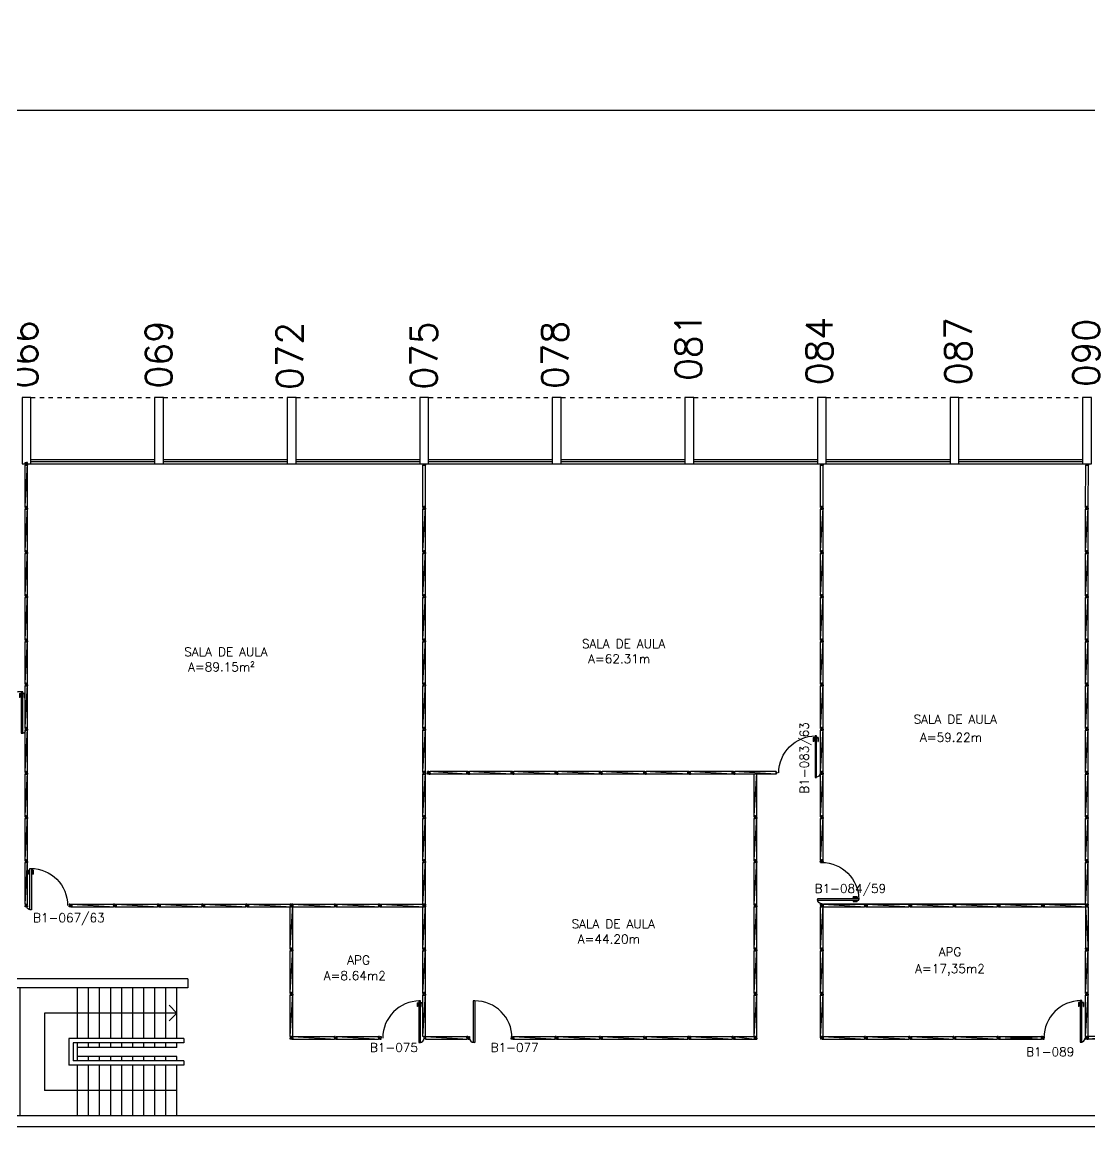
# Model space of a CAD drawing. Extents: x -31 to 207, y 425 to 518.
# Drawn here: x 48.19 to 72.35, y 493.32 to 518.33 of the extents above; entities that cross this region are included whole.
import ezdxf
from ezdxf.enums import TextEntityAlignment as Align

# ---------------------------------------------------------------- set-up
doc = ezdxf.new("R2010")
doc.units = 0
doc.header["$LTSCALE"] = 0.01
doc.header["$MEASUREMENT"] = 0
doc.header["$PDMODE"] = 34
doc.linetypes.add('HIDDEN2', pattern=[0.1875, 0.125, -0.0625])
doc.layers.get('0').update_dxf_attribs({"linetype": 'CONTINUOUS'})
doc.layers.get('DEFPOINTS').update_dxf_attribs({"linetype": 'CONTINUOUS'})
for name, color, linetype in [('1', 1, 'CONTINUOUS'), ('ALV', 2, 'CONTINUOUS'), ('AREA', 2, 'CONTINUOUS'), ('BANC', 2, 'CONTINUOUS'), ('DIV', 2, 'CONTINUOUS'), ('ESC', 1, 'CONTINUOUS'), ('ESQ', 1, 'CONTINUOUS'), ('ESTR', 3, 'CONTINUOUS'), ('NOPILAR1', 2, 'CONTINUOUS'), ('PROJ', 1, 'HIDDEN2'), ('TEXTO-ENDEREÇO', 2, 'CONTINUOUS'), ('TEXTOCENTROCUSTO', 2, 'CONTINUOUS')]:
    doc.layers.add(name, color=color, linetype=linetype)
doc.layers.add('3', color=1, linetype='CONTINUOUS', lineweight=25)
doc.styles.add('1', font='romans.shx')
doc.styles.add('NOPILAR', font='simplex.shx', dxfattribs={"height": 0.6})
doc.styles.add('UNB-100', font='simplex.shx', dxfattribs={"height": 0.2})
doc.styles.add('UNB-100-1', font='simplex.shx', dxfattribs={"height": 0.2})
doc.dimstyles.new('1-600', dxfattribs={"dimtxt": 1.1, "dimasz": 2.5, "dimexe": 2, "dimexo": 4, "dimgap": 0.2, "dimtad": 1, "dimdec": 0, "dimzin": 4, "dimdsep": 46, "dimlunit": 6, "dimtxsty": '1', "dimblk1": 'NONE', "dimblk2": 'NONE', "dimsah": 1, "dimcen": 0, "dimclrd": 2, "dimclre": 2, "dimclrt": 2, "dimadec": 0, "dimazin": 0, "dimtfac": 1, "dimtdec": 0, "dimtmove": 2, "dimatfit": 3, "dimldrblk": 'NONE', "dimfxl": 0, "dimtolj": 1, "dimtzin": 0, "dimarcsym": 0})

# ---------------------------------------------------------------- blocks, each defined once
blk = doc.blocks.new('PILAR-SLS')
blk.add_lwpolyline([(0, -1.5), (0.2, -1.5), (0.2, 0), (0, 0)], close=True)
blk = doc.blocks.new('*D58')
at = {"layer": 'DEFPOINTS', "color": 0}
for p in [(-17.813, 516.327), (-17.813, 509.828), (204.387, 509.828)]:
    blk.add_point(p, dxfattribs=at)
at = {"layer": 'TEXTOCENTROCUSTO', "color": 2, "lineweight": -2}
for p, q in [((-17.813, 513.828), (-17.813, 518.327)), ((204.387, 513.828), (204.387, 518.327)), ((204.387, 516.327), (-17.813, 516.327))]:
    blk.add_line(p, q, dxfattribs=at)
at = {"layer": 'TEXTOCENTROCUSTO', "color": 2, "insert": (93.287, 517.077), "char_height": 1.1, "attachment_point": 5, "rotation": 0, "style": '1'}
blk.add_mtext('\\A1;PRC', dxfattribs=at)
blk = doc.blocks.new('_NONE')
at = {"color": 0, "linetype": 'ByBlock'}
blk.add_circle((0, 0), 0.25, dxfattribs=at)
blk = doc.blocks.new('DIVMT-SLS')
for p, q in [((-0.03, 0.03), (-0.03, 0.006)), ((-0.008, 0.03), (-0.03, 0.03)), ((-0.0185, 0.006), (-0.03, 0.006)), ((-0.0185, -0.006), (-0.0185, 0.006)), ((-0.008, 0.03), (-0.008, 0.02)), ((-0.008, 0.02), (0.008, 0.02)), ((-0.0051, 0), (0.0051, 0)), ((0.0051, 0), (-0.0051, 0)), ((-0.0051, 0), (0.0051, 0)), ((0.97, -0.03), (0, 0.03)), ((0, -0.0051), (0, 0.0051)), ((0, 0.0051), (0, -0.0051)), ((0.008, 0.03), (0.008, 0.02)), ((0.008, 0.03), (0.03, 0.03)), ((0.0205, 0.006), (0.03, 0.006)), ((0.0205, -0.006), (0.0205, 0.006)), ((0.0205, 0.006), (0.0205, -0.006)), ((0.0205, 0.006), (0.03, 0.006)), ((0.97, 0.03), (0.03, 0.03)), ((0.03, 0.006), (0.03, 0.03)), ((0.03, -0.03), (0.03, 0.03)), ((0.03, -0.005), (0.03, 0.005)), ((0.97, 0.03), (0.97, 0.009)), ((0.97, 0.009), (0.97, 0.027)), ((0.9795, 0.006), (0.97, 0.006)), ((0.97, -0.005), (0.97, 0.005)), ((0.9795, 0.006), (0.9795, -0.006)), ((1.0051, 0), (0.9949, 0)), ((1, 0.0051), (1, -0.0051)), ((-0.0185, -0.006), (-0.03, -0.006)), ((-0.03, -0.03), (-0.03, -0.006)), ((-0.008, -0.03), (-0.03, -0.03)), ((-0.008, -0.03), (-0.008, -0.02)), ((-0.008, -0.02), (0.008, -0.02)), ((0.008, -0.03), (0.008, -0.02)), ((0.008, -0.03), (0.03, -0.03)), ((0.0205, -0.006), (0.03, -0.006)), ((0.0205, -0.006), (0.03, -0.006)), ((0.03, -0.006), (0.03, -0.03)), ((0.97, -0.03), (0.03, -0.03)), ((0.9795, -0.006), (0.97, -0.006)), ((0.97, -0.009), (0.97, -0.027))]:
    blk.add_line(p, q)
blk = doc.blocks.new('ESCBSL-SLS')
for p, q in [((0.005, 3.105), (4.007, 3.105)), ((0.005, 3.105), (0.005, 2.905)), ((4.007, 3.105), (4.007, 0.005)), ((0.005, 2.905), (4.007, 2.905)), ((0.254, 1.755), (0.254, 2.905)), ((0.504, 1.755), (0.504, 2.905)), ((0.754, 1.755), (0.754, 2.905)), ((1.004, 1.755), (1.004, 2.905)), ((1.254, 1.755), (1.254, 2.905)), ((1.504, 1.755), (1.504, 2.905)), ((1.754, 1.755), (1.754, 2.905)), ((2.004, 1.755), (2.004, 2.905)), ((2.254, 1.755), (2.254, 2.905)), ((2.504, 1.755), (2.504, 2.905)), ((3.807, 2.905), (3.807, 0.005)), ((3.927, 2.905), (3.927, 0.005)), ((0.102, 1.755), (2.702, 1.755)), ((0.102, 1.755), (0.102, 1.655)), ((2.702, 1.755), (2.702, 1.152)), ((0.102, 1.655), (2.602, 1.655)), ((0.254, 1.555), (0.254, 1.655)), ((0.254, 1.555), (0.747, 1.555)), ((0.504, 1.555), (0.504, 1.655)), ((0.747, 1.555), (1.533, 1.555)), ((0.754, 1.555), (0.754, 1.655)), ((1.004, 1.555), (1.004, 1.655)), ((1.254, 1.555), (1.254, 1.655)), ((1.468, 1.555), (1.745, 1.555)), ((1.504, 1.555), (1.504, 1.655)), ((1.745, 1.555), (2.504, 1.555)), ((1.754, 1.555), (1.754, 1.655)), ((2.004, 1.555), (2.004, 1.655)), ((2.254, 1.555), (2.254, 1.655)), ((2.504, 1.252), (2.504, 1.655)), ((2.602, 1.655), (2.602, 1.252)), ((0.102, 1.252), (2.602, 1.252)), ((0.102, 1.252), (0.102, 1.152)), ((0.254, 1.352), (2.504, 1.352)), ((0.254, 1.252), (0.254, 1.352)), ((0.504, 1.252), (0.504, 1.352)), ((0.754, 1.252), (0.754, 1.352)), ((1.004, 1.252), (1.004, 1.352)), ((1.254, 1.252), (1.254, 1.352)), ((1.504, 1.252), (1.504, 1.352)), ((1.754, 1.252), (1.754, 1.352)), ((2.004, 1.252), (2.004, 1.352)), ((2.254, 1.252), (2.254, 1.352)), ((0.102, 1.152), (2.702, 1.152)), ((0.254, 0.005), (0.254, 1.152)), ((0.504, 0.005), (0.504, 1.152)), ((0.754, 0.005), (0.754, 1.152)), ((1.004, 0.005), (1.004, 1.152)), ((1.254, 0.005), (1.254, 1.152)), ((1.504, 0.005), (1.504, 1.152)), ((1.754, 0.005), (1.754, 1.152)), ((2.004, 0.005), (2.004, 1.152)), ((2.254, 0.005), (2.254, 1.152)), ((2.504, 0.005), (2.504, 1.152))]:
    blk.add_line(p, q)
blk = doc.blocks.new('MTT-SLS')
for p, q in [((-0.008, 0.03), (-0.03, 0.03)), ((-0.03, 0.03), (-0.03, 0.006)), ((-0.0185, 0.006), (-0.03, 0.006)), ((-0.0185, -0.006), (-0.0185, 0.006)), ((-0.008, 0.03), (-0.008, 0.02)), ((-0.008, 0.02), (0.008, 0.02)), ((-0.0051, 0), (0.0051, 0)), ((0, -0.0051), (0, 0.0051)), ((0.008, 0.03), (0.03, 0.03)), ((0.008, 0.03), (0.008, 0.02)), ((0.0205, -0.006), (0.0205, 0.006)), ((0.0205, 0.006), (0.03, 0.006)), ((0.03, 0.006), (0.03, 0.03)), ((-0.03, -0.03), (-0.03, -0.006)), ((-0.0185, -0.006), (-0.03, -0.006)), ((-0.008, -0.03), (-0.03, -0.03)), ((-0.008, -0.02), (0.008, -0.02)), ((-0.008, -0.03), (-0.008, -0.02)), ((0.008, -0.03), (0.008, -0.02)), ((0.008, -0.03), (0.03, -0.03)), ((0.0205, -0.006), (0.03, -0.006)), ((0.03, -0.006), (0.03, -0.03))]:
    blk.add_line(p, q)
blk = doc.blocks.new('DIVINI-SLS')
for p, q in [((-0.005, 0), (0.005, 0)), ((0.008, 0.02), (0, 0.02)), ((0, 0.001), (0, 0.02)), ((0, -0.005), (0, 0.005)), ((0, -0.02), (0, 0.001)), ((0.008, 0.03), (0.03, 0.03)), ((0.008, 0.03), (0.008, 0.02)), ((0.02, 0.006), (0.03, 0.006)), ((0.02, 0.006), (0.02, -0.006)), ((0.02, -0.004), (0.02, 0.004)), ((0.023, 0.006), (0.027, 0.006)), ((0.97, 0.03), (0.03, 0.03)), ((0.03, -0.03), (0.03, 0.03)), ((0.03, 0.009), (0.03, 0.027)), ((0.03, -0.005), (0.03, 0.005)), ((0.97, 0.03), (0.97, 0.009)), ((0.97, -0.03), (0.97, 0.03)), ((0.97, 0.009), (0.97, 0.027)), ((0.98, 0.006), (0.97, 0.006)), ((0.97, -0.005), (0.97, 0.005)), ((0.98, 0.006), (0.98, -0.006)), ((0.99, 0), (1.008, 0)), ((0.999, 0.006), (0.999, -0.006)), ((0, -0.02), (0.008, -0.02)), ((0.008, -0.03), (0.008, -0.02)), ((0.008, -0.03), (0.03, -0.03)), ((0.02, -0.006), (0.03, -0.006)), ((0.023, -0.006), (0.027, -0.006)), ((0.03, -0.009), (0.03, -0.027)), ((0.97, -0.03), (0.03, -0.03)), ((0.98, -0.006), (0.97, -0.006)), ((0.97, -0.009), (0.97, -0.027))]:
    blk.add_line(p, q)
blk = doc.blocks.new('PDVD-SLS')
at = {"layer": 'DIV'}
for p, q in [((-0.192, 0.8), (-0.152, 0.8)), ((-0.192, 0.8), (-0.192, 0.71)), ((-0.182, 0.79), (-0.152, 0.79)), ((-0.182, 0.79), (-0.182, 0.71)), ((-0.153, 0.84), (-0.153, -0.1)), ((-0.118, 0.84), (-0.153, 0.84)), ((-0.118, -0.1), (-0.118, 0.84)), ((-0.078, 0.8), (-0.118, 0.8)), ((-0.088, 0.79), (-0.118, 0.79)), ((-0.088, 0.79), (-0.088, 0.71)), ((-0.078, 0.8), (-0.078, 0.71)), ((-0.182, 0.71), (-0.192, 0.71)), ((-0.088, 0.71), (-0.078, 0.71)), ((-0.118, -0.1), (-0.118, 0.043)), ((-0.118, -0.1), (-0.118, 0.029)), ((-0.153, -0.1), (-0.118, -0.1))]:
    blk.add_line(p, q, dxfattribs=at)
for centre, radius, start, end in [((-0.133, 0), 0.839, 90.1717, 180), ((-0.138, 0), 0.1, 271.4326, 0)]:
    blk.add_arc(centre, radius, start, end, dxfattribs=at)
blk = doc.blocks.new('PDVE-SLS')
at = {"layer": 'DIV'}
for p, q in [((-0.1, -0.152), (-0.1, -0.118)), ((-0.1, -0.118), (0.029, -0.118)), ((-0.1, -0.118), (0.043, -0.118)), ((-0.1, -0.118), (0.84, -0.118)), ((0.84, -0.152), (-0.1, -0.152)), ((0.8, -0.078), (0.71, -0.078)), ((0.71, -0.088), (0.71, -0.078)), ((0.79, -0.088), (0.71, -0.088)), ((0.79, -0.182), (0.71, -0.182)), ((0.71, -0.182), (0.71, -0.192)), ((0.8, -0.192), (0.71, -0.192)), ((0.79, -0.088), (0.79, -0.118)), ((0.79, -0.182), (0.79, -0.152)), ((0.8, -0.078), (0.8, -0.118)), ((0.8, -0.192), (0.8, -0.152)), ((0.84, -0.118), (0.84, -0.152))]:
    blk.add_line(p, q, dxfattribs=at)
for centre, radius, start, end in [((0, -0.138), 0.1, 90, 178.5674), ((0, -0.133), 0.839, 270, 359.8283)]:
    blk.add_arc(centre, radius, start, end, dxfattribs=at)

msp = doc.modelspace()

# ---------------------------------------------------------------- linework, layer by layer
for p, q in [((66.254, 499.3), (66.275, 499.3)), ((66.275, 499.3), (66.257, 499.3)), ((66.278, 499.309), (66.29, 499.309)), ((66.278, 499.309), (66.278, 499.3)), ((66.279, 499.33), (66.289, 499.33)), ((66.289, 499.3), (66.279, 499.3)), ((66.284, 499.335), (66.284, 499.325)), ((66.29, 499.309), (66.29, 499.3)), ((66.293, 499.3), (66.311, 499.3)), ((58.294, 495.331), (58.276, 495.331)), ((58.285, 495.318), (58.285, 495.341)), ((63.275, 495.36), (63.257, 495.36)), ((63.278, 495.35), (63.278, 495.36)), ((63.29, 495.35), (63.278, 495.35)), ((63.279, 495.36), (63.289, 495.36)), ((63.289, 495.33), (63.279, 495.33)), ((63.284, 495.325), (63.284, 495.335)), ((63.29, 495.35), (63.29, 495.36)), ((63.293, 495.36), (63.311, 495.36)), ((63.314, 495.36), (63.293, 495.36))]:
    msp.add_line(p, q)
at = {"layer": '1', "color": 1}
msp.add_line((72.254, 498.36), (66.333, 498.36), dxfattribs=at)
at = {"layer": 'ALV'}
for p, q in [((58.398, 496.171), (58.398, 495.231)), ((58.433, 496.171), (58.398, 496.171)), ((58.433, 496.171), (58.433, 495.231)), ((58.433, 495.231), (58.398, 495.231))]:
    msp.add_line(p, q, dxfattribs=at)
for centre, radius, start, end in [((58.433, 495.328), 0.843, 0, 90), ((58.416, 495.331), 0.101, 180, 270)]:
    msp.add_arc(centre, radius, start, end, dxfattribs=at)
at = {"layer": 'BANC'}
for p, q in [((204.284, 493.567), (-17.613, 493.567)), ((204.284, 493.317), (-17.613, 493.317))]:
    msp.add_line(p, q, dxfattribs=at)
at = {"layer": 'DIV'}
for p, q in [((66.257, 508.32), (66.257, 508.328)), ((72.257, 508.32), (72.257, 508.328)), ((57.362, 501.36), (57.362, 501.339)), ((57.362, 501.3), (57.362, 501.36)), ((57.362, 501.36), (57.362, 501.336)), ((57.384, 501.36), (57.362, 501.36)), ((57.362, 501.339), (57.362, 501.357)), ((57.371, 501.336), (57.362, 501.336)), ((57.373, 501.336), (57.362, 501.336)), ((57.362, 501.325), (57.362, 501.335)), ((57.371, 501.324), (57.362, 501.324)), ((57.373, 501.324), (57.362, 501.324)), ((57.362, 501.3), (57.362, 501.324)), ((57.362, 501.321), (57.362, 501.303)), ((57.384, 501.3), (57.362, 501.3)), ((57.371, 501.336), (57.371, 501.324)), ((57.373, 501.324), (57.373, 501.336)), ((57.384, 501.36), (57.384, 501.35)), ((57.384, 501.35), (57.4, 501.35)), ((57.384, 501.3), (57.384, 501.31)), ((57.384, 501.31), (57.4, 501.31)), ((57.397, 501.33), (57.387, 501.33)), ((57.387, 501.33), (57.397, 501.33)), ((57.397, 501.33), (57.387, 501.33)), ((57.387, 501.33), (57.397, 501.33)), ((58.254, 501.3), (57.392, 501.36)), ((57.392, 501.335), (57.392, 501.325)), ((57.392, 501.325), (57.392, 501.335)), ((57.392, 501.335), (57.392, 501.325)), ((57.4, 501.36), (57.4, 501.35)), ((57.4, 501.36), (57.422, 501.36)), ((57.4, 501.3), (57.4, 501.31)), ((57.4, 501.3), (57.422, 501.3)), ((57.412, 501.336), (57.422, 501.336)), ((57.412, 501.324), (57.412, 501.336)), ((57.412, 501.336), (57.412, 501.324)), ((57.412, 501.336), (57.422, 501.336)), ((57.412, 501.324), (57.422, 501.324)), ((57.412, 501.324), (57.422, 501.324)), ((58.254, 501.36), (57.422, 501.36)), ((57.422, 501.336), (57.422, 501.36)), ((57.422, 501.3), (57.422, 501.36)), ((57.422, 501.325), (57.422, 501.335)), ((57.422, 501.324), (57.422, 501.3)), ((58.254, 501.3), (57.422, 501.3)), ((58.254, 501.36), (58.254, 501.339)), ((58.254, 501.3), (58.254, 501.36)), ((58.254, 501.36), (58.254, 501.339)), ((58.254, 501.339), (58.254, 501.357)), ((58.254, 501.339), (58.254, 501.357)), ((58.263, 501.336), (58.254, 501.336)), ((58.263, 501.336), (58.254, 501.336)), ((58.254, 501.325), (58.254, 501.335)), ((58.254, 501.325), (58.254, 501.335)), ((58.263, 501.324), (58.254, 501.324)), ((58.263, 501.324), (58.254, 501.324)), ((58.254, 501.321), (58.254, 501.303)), ((58.254, 501.321), (58.254, 501.303)), ((58.263, 501.336), (58.263, 501.324)), ((58.263, 501.336), (58.263, 501.324)), ((58.289, 501.33), (58.279, 501.33)), ((58.289, 501.33), (58.279, 501.33)), ((58.284, 501.335), (58.284, 501.325)), ((58.284, 501.335), (58.284, 501.325)), ((59.254, 501.36), (59.254, 501.339)), ((59.254, 501.3), (59.254, 501.36)), ((59.254, 501.339), (59.254, 501.357)), ((59.263, 501.336), (59.254, 501.336)), ((59.254, 501.325), (59.254, 501.335)), ((59.263, 501.324), (59.254, 501.324)), ((59.254, 501.321), (59.254, 501.303)), ((59.263, 501.336), (59.263, 501.324)), ((59.289, 501.33), (59.279, 501.33)), ((59.284, 501.335), (59.284, 501.325)), ((64.754, 500.36), (64.814, 501.33)), ((64.754, 500.36), (64.754, 501.3)), ((64.814, 500.36), (64.814, 501.3)), ((64.754, 500.338), (64.754, 500.36)), ((64.754, 500.36), (64.778, 500.36)), ((64.754, 500.338), (64.764, 500.338)), ((64.754, 499.36), (64.814, 500.33)), ((64.754, 500.322), (64.764, 500.322)), ((64.754, 500.322), (64.754, 500.3)), ((64.754, 499.36), (64.754, 500.3)), ((64.778, 500.3), (64.754, 500.3)), ((64.754, 500.3), (64.814, 500.3)), ((64.775, 500.36), (64.757, 500.36)), ((64.764, 500.338), (64.764, 500.322)), ((64.778, 500.348), (64.778, 500.36)), ((64.778, 500.35), (64.778, 500.36)), ((64.79, 500.35), (64.778, 500.35)), ((64.778, 500.348), (64.79, 500.348)), ((64.778, 500.309), (64.79, 500.309)), ((64.778, 500.309), (64.778, 500.3)), ((64.79, 500.309), (64.778, 500.309)), ((64.778, 500.309), (64.778, 500.3)), ((64.779, 500.36), (64.789, 500.36)), ((64.779, 500.33), (64.789, 500.33)), ((64.789, 500.33), (64.779, 500.33)), ((64.789, 500.33), (64.779, 500.33)), ((64.779, 500.3), (64.789, 500.3)), ((64.784, 500.335), (64.784, 500.325)), ((64.784, 500.325), (64.784, 500.335)), ((64.784, 500.335), (64.784, 500.325)), ((64.784, 500.325), (64.784, 500.335)), ((64.79, 500.348), (64.79, 500.36)), ((64.814, 500.36), (64.79, 500.36)), ((64.79, 500.35), (64.79, 500.36)), ((64.79, 500.309), (64.79, 500.3)), ((64.79, 500.309), (64.79, 500.3)), ((64.79, 500.3), (64.814, 500.3)), ((64.793, 500.36), (64.811, 500.36)), ((64.814, 500.36), (64.793, 500.36)), ((64.814, 500.338), (64.804, 500.338)), ((64.804, 500.338), (64.804, 500.322)), ((64.814, 500.322), (64.804, 500.322)), ((64.814, 500.338), (64.814, 500.36)), ((64.814, 500.322), (64.814, 500.3)), ((64.814, 499.36), (64.814, 500.3)), ((48.254, 499.338), (48.254, 499.36)), ((48.254, 499.36), (48.278, 499.36)), ((48.254, 499.338), (48.264, 499.338)), ((48.254, 499.322), (48.264, 499.322)), ((48.254, 499.322), (48.254, 499.3)), ((48.278, 499.3), (48.254, 499.3)), ((48.254, 499.3), (48.314, 499.3)), ((48.264, 499.338), (48.264, 499.322)), ((48.278, 499.348), (48.278, 499.36)), ((48.278, 499.348), (48.29, 499.348)), ((48.278, 499.309), (48.29, 499.309)), ((48.278, 499.309), (48.278, 499.3)), ((48.29, 499.309), (48.278, 499.309)), ((48.278, 499.309), (48.278, 499.3)), ((48.279, 499.33), (48.289, 499.33)), ((48.289, 499.33), (48.279, 499.33)), ((48.279, 499.3), (48.289, 499.3)), ((48.284, 499.335), (48.284, 499.325)), ((48.284, 499.325), (48.284, 499.335)), ((48.284, 499.335), (48.284, 499.325)), ((48.29, 499.348), (48.29, 499.36)), ((48.314, 499.36), (48.29, 499.36)), ((48.29, 499.309), (48.29, 499.3)), ((48.29, 499.309), (48.29, 499.3)), ((48.29, 499.3), (48.314, 499.3)), ((48.314, 499.338), (48.304, 499.338)), ((48.304, 499.338), (48.304, 499.322)), ((48.314, 499.322), (48.304, 499.322)), ((48.314, 499.338), (48.314, 499.36)), ((48.314, 499.322), (48.314, 499.3)), ((64.754, 499.338), (64.754, 499.36)), ((64.754, 499.36), (64.778, 499.36)), ((64.754, 499.338), (64.764, 499.338)), ((64.754, 498.36), (64.814, 499.33)), ((64.754, 499.322), (64.764, 499.322)), ((64.754, 499.322), (64.754, 499.3)), ((64.754, 498.36), (64.754, 499.3)), ((64.778, 499.3), (64.754, 499.3)), ((64.754, 499.3), (64.814, 499.3)), ((64.775, 499.36), (64.757, 499.36)), ((64.764, 499.338), (64.764, 499.322)), ((64.778, 499.348), (64.778, 499.36)), ((64.778, 499.35), (64.778, 499.36)), ((64.79, 499.35), (64.778, 499.35)), ((64.778, 499.348), (64.79, 499.348)), ((64.778, 499.309), (64.79, 499.309)), ((64.778, 499.309), (64.778, 499.3)), ((64.79, 499.309), (64.778, 499.309)), ((64.778, 499.309), (64.778, 499.3)), ((64.779, 499.36), (64.789, 499.36)), ((64.779, 499.33), (64.789, 499.33)), ((64.789, 499.33), (64.779, 499.33)), ((64.789, 499.33), (64.779, 499.33)), ((64.779, 499.3), (64.789, 499.3)), ((64.784, 499.335), (64.784, 499.325)), ((64.784, 499.325), (64.784, 499.335)), ((64.784, 499.335), (64.784, 499.325)), ((64.784, 499.325), (64.784, 499.335)), ((64.79, 499.348), (64.79, 499.36)), ((64.814, 499.36), (64.79, 499.36)), ((64.79, 499.35), (64.79, 499.36)), ((64.79, 499.309), (64.79, 499.3)), ((64.79, 499.309), (64.79, 499.3)), ((64.79, 499.3), (64.814, 499.3)), ((64.793, 499.36), (64.811, 499.36)), ((64.814, 499.36), (64.793, 499.36)), ((64.814, 499.338), (64.804, 499.338)), ((64.804, 499.338), (64.804, 499.322)), ((64.814, 499.322), (64.804, 499.322)), ((64.814, 499.338), (64.814, 499.36)), ((64.814, 499.322), (64.814, 499.3)), ((64.814, 498.36), (64.814, 499.3)), ((66.246, 499.325), (66.246, 499.337)), ((66.246, 499.337), (66.255, 499.337)), ((66.246, 499.325), (66.255, 499.325)), ((66.279, 499.331), (66.289, 499.331)), ((66.284, 499.326), (66.284, 499.336)), ((64.754, 498.338), (64.754, 498.36)), ((64.754, 498.36), (64.778, 498.36)), ((64.754, 498.338), (64.764, 498.338)), ((64.754, 497.36), (64.814, 498.33)), ((64.754, 498.322), (64.764, 498.322)), ((64.754, 498.322), (64.754, 498.3)), ((64.754, 497.36), (64.754, 498.3)), ((64.778, 498.3), (64.754, 498.3)), ((64.754, 498.3), (64.814, 498.3)), ((64.775, 498.36), (64.757, 498.36)), ((64.764, 498.338), (64.764, 498.322)), ((64.778, 498.348), (64.778, 498.36)), ((64.778, 498.35), (64.778, 498.36)), ((64.79, 498.35), (64.778, 498.35)), ((64.778, 498.348), (64.79, 498.348)), ((64.778, 498.309), (64.79, 498.309)), ((64.778, 498.309), (64.778, 498.3)), ((64.79, 498.309), (64.778, 498.309)), ((64.778, 498.309), (64.778, 498.3)), ((64.779, 498.36), (64.789, 498.36)), ((64.779, 498.33), (64.789, 498.33)), ((64.789, 498.33), (64.779, 498.33)), ((64.789, 498.33), (64.779, 498.33)), ((64.779, 498.3), (64.789, 498.3)), ((64.784, 498.335), (64.784, 498.325)), ((64.784, 498.325), (64.784, 498.335)), ((64.784, 498.335), (64.784, 498.325)), ((64.784, 498.325), (64.784, 498.335)), ((64.79, 498.348), (64.79, 498.36)), ((64.814, 498.36), (64.79, 498.36)), ((64.79, 498.35), (64.79, 498.36)), ((64.79, 498.309), (64.79, 498.3)), ((64.79, 498.309), (64.79, 498.3)), ((64.79, 498.3), (64.814, 498.3)), ((64.793, 498.36), (64.811, 498.36)), ((64.814, 498.36), (64.793, 498.36)), ((64.814, 498.338), (64.804, 498.338)), ((64.804, 498.338), (64.804, 498.322)), ((64.814, 498.322), (64.804, 498.322)), ((64.814, 498.338), (64.814, 498.36)), ((64.814, 498.322), (64.814, 498.3)), ((64.814, 497.36), (64.814, 498.3)), ((66.278, 498.36), (66.254, 498.36)), ((66.254, 498.338), (66.254, 498.36)), ((66.314, 498.36), (66.254, 498.36)), ((66.254, 498.338), (66.264, 498.338)), ((66.254, 498.322), (66.264, 498.322)), ((66.254, 498.322), (66.254, 498.3)), ((66.254, 498.3), (66.278, 498.3)), ((66.264, 498.322), (66.264, 498.338)), ((66.278, 498.35), (66.278, 498.36)), ((66.278, 498.35), (66.278, 498.36)), ((66.29, 498.35), (66.278, 498.35)), ((66.278, 498.35), (66.29, 498.35)), ((66.278, 498.311), (66.278, 498.3)), ((66.29, 498.311), (66.278, 498.311)), ((66.289, 498.36), (66.279, 498.36)), ((66.289, 498.33), (66.279, 498.33)), ((66.279, 498.33), (66.289, 498.33)), ((66.284, 498.325), (66.284, 498.335)), ((66.284, 498.335), (66.284, 498.325)), ((66.284, 498.325), (66.284, 498.335)), ((66.29, 498.36), (66.314, 498.36)), ((66.29, 498.35), (66.29, 498.36)), ((66.29, 498.35), (66.29, 498.36)), ((66.29, 498.311), (66.29, 498.3)), ((66.314, 498.3), (66.29, 498.3)), ((66.314, 498.338), (66.304, 498.338)), ((66.304, 498.322), (66.304, 498.338)), ((66.314, 498.322), (66.304, 498.322)), ((66.314, 498.338), (66.314, 498.36)), ((66.314, 498.322), (66.314, 498.3)), ((64.754, 497.338), (64.754, 497.36)), ((64.754, 497.36), (64.778, 497.36)), ((64.754, 497.338), (64.764, 497.338)), ((64.754, 496.36), (64.814, 497.33)), ((64.754, 497.322), (64.764, 497.322)), ((64.754, 497.322), (64.754, 497.3)), ((64.754, 496.36), (64.754, 497.3)), ((64.778, 497.3), (64.754, 497.3)), ((64.754, 497.3), (64.814, 497.3)), ((64.775, 497.36), (64.757, 497.36)), ((64.764, 497.338), (64.764, 497.322)), ((64.778, 497.348), (64.778, 497.36)), ((64.778, 497.35), (64.778, 497.36)), ((64.79, 497.35), (64.778, 497.35)), ((64.778, 497.348), (64.79, 497.348)), ((64.778, 497.309), (64.79, 497.309)), ((64.778, 497.309), (64.778, 497.3)), ((64.79, 497.309), (64.778, 497.309)), ((64.778, 497.309), (64.778, 497.3)), ((64.779, 497.36), (64.789, 497.36)), ((64.779, 497.33), (64.789, 497.33)), ((64.789, 497.33), (64.779, 497.33)), ((64.789, 497.33), (64.779, 497.33)), ((64.779, 497.3), (64.789, 497.3)), ((64.784, 497.335), (64.784, 497.325)), ((64.784, 497.325), (64.784, 497.335)), ((64.784, 497.335), (64.784, 497.325)), ((64.784, 497.325), (64.784, 497.335)), ((64.79, 497.348), (64.79, 497.36)), ((64.814, 497.36), (64.79, 497.36)), ((64.79, 497.35), (64.79, 497.36)), ((64.79, 497.309), (64.79, 497.3)), ((64.79, 497.309), (64.79, 497.3)), ((64.79, 497.3), (64.814, 497.3)), ((64.793, 497.36), (64.811, 497.36)), ((64.814, 497.36), (64.793, 497.36)), ((64.814, 497.338), (64.804, 497.338)), ((64.804, 497.338), (64.804, 497.322)), ((64.814, 497.322), (64.804, 497.322)), ((64.814, 497.338), (64.814, 497.36)), ((64.814, 497.322), (64.814, 497.3)), ((64.814, 496.36), (64.814, 497.3)), ((64.754, 496.338), (64.754, 496.36)), ((64.754, 496.36), (64.778, 496.36)), ((64.754, 496.338), (64.764, 496.338)), ((64.754, 495.36), (64.814, 496.33)), ((64.754, 496.322), (64.764, 496.322)), ((64.754, 496.322), (64.754, 496.3)), ((64.754, 495.36), (64.754, 496.3)), ((64.778, 496.3), (64.754, 496.3)), ((64.754, 496.3), (64.814, 496.3)), ((64.775, 496.36), (64.757, 496.36)), ((64.764, 496.338), (64.764, 496.322)), ((64.778, 496.348), (64.778, 496.36)), ((64.778, 496.35), (64.778, 496.36)), ((64.79, 496.35), (64.778, 496.35)), ((64.778, 496.348), (64.79, 496.348)), ((64.778, 496.309), (64.79, 496.309)), ((64.778, 496.309), (64.778, 496.3)), ((64.79, 496.309), (64.778, 496.309)), ((64.778, 496.309), (64.778, 496.3)), ((64.779, 496.36), (64.789, 496.36)), ((64.779, 496.33), (64.789, 496.33)), ((64.789, 496.33), (64.779, 496.33)), ((64.789, 496.33), (64.779, 496.33)), ((64.779, 496.3), (64.789, 496.3)), ((64.784, 496.335), (64.784, 496.325)), ((64.784, 496.325), (64.784, 496.335)), ((64.784, 496.335), (64.784, 496.325)), ((64.784, 496.325), (64.784, 496.335)), ((64.79, 496.348), (64.79, 496.36)), ((64.814, 496.36), (64.79, 496.36)), ((64.79, 496.35), (64.79, 496.36)), ((64.79, 496.309), (64.79, 496.3)), ((64.79, 496.309), (64.79, 496.3)), ((64.79, 496.3), (64.814, 496.3)), ((64.793, 496.36), (64.811, 496.36)), ((64.814, 496.36), (64.793, 496.36)), ((64.814, 496.338), (64.804, 496.338)), ((64.804, 496.338), (64.804, 496.322)), ((64.814, 496.322), (64.804, 496.322)), ((64.814, 496.338), (64.814, 496.36)), ((64.814, 496.322), (64.814, 496.3)), ((64.814, 495.36), (64.814, 496.3)), ((59.289, 495.33), (59.279, 495.33)), ((59.284, 495.325), (59.284, 495.335)), ((60.289, 495.33), (60.279, 495.33)), ((60.284, 495.325), (60.284, 495.335)), ((64.277, 495.33), (64.287, 495.33)), ((64.279, 495.33), (64.289, 495.33)), ((64.282, 495.325), (64.282, 495.335)), ((64.284, 495.325), (64.284, 495.335)), ((64.303, 495.324), (64.303, 495.336)), ((64.303, 495.336), (64.312, 495.336)), ((64.303, 495.324), (64.312, 495.324)), ((64.304, 495.324), (64.304, 495.336)), ((64.304, 495.336), (64.314, 495.336)), ((64.304, 495.324), (64.314, 495.324)), ((64.312, 495.36), (64.79, 495.36)), ((64.312, 495.36), (64.754, 495.3)), ((64.312, 495.339), (64.312, 495.357)), ((64.312, 495.335), (64.312, 495.325)), ((64.312, 495.321), (64.312, 495.303)), ((64.312, 495.3), (64.312, 495.321)), ((64.312, 495.3), (64.79, 495.3)), ((64.314, 495.36), (64.79, 495.36)), ((64.314, 495.339), (64.314, 495.357)), ((64.314, 495.335), (64.314, 495.325)), ((64.314, 495.321), (64.314, 495.303)), ((64.314, 495.3), (64.314, 495.321)), ((64.314, 495.3), (64.79, 495.3)), ((64.754, 495.338), (64.754, 495.36)), ((64.754, 495.36), (64.778, 495.36)), ((64.754, 495.338), (64.764, 495.338)), ((64.754, 495.322), (64.764, 495.322)), ((64.754, 495.322), (64.754, 495.3)), ((64.778, 495.3), (64.754, 495.3)), ((64.754, 495.3), (64.814, 495.3)), ((64.773, 495.301), (64.755, 495.301)), ((64.775, 495.36), (64.757, 495.36)), ((64.764, 495.338), (64.764, 495.322)), ((64.777, 495.301), (64.787, 495.301)), ((64.778, 495.348), (64.778, 495.36)), ((64.778, 495.35), (64.778, 495.36)), ((64.79, 495.35), (64.778, 495.35)), ((64.778, 495.348), (64.79, 495.348)), ((64.778, 495.309), (64.79, 495.309)), ((64.778, 495.309), (64.778, 495.3)), ((64.79, 495.309), (64.778, 495.309)), ((64.778, 495.309), (64.778, 495.3)), ((64.779, 495.36), (64.789, 495.36)), ((64.779, 495.33), (64.789, 495.33)), ((64.789, 495.33), (64.779, 495.33)), ((64.789, 495.33), (64.779, 495.33)), ((64.779, 495.3), (64.789, 495.3)), ((64.784, 495.335), (64.784, 495.325)), ((64.784, 495.325), (64.784, 495.335)), ((64.784, 495.335), (64.784, 495.325)), ((64.784, 495.325), (64.784, 495.335)), ((64.79, 495.348), (64.79, 495.36)), ((64.814, 495.36), (64.79, 495.36)), ((64.79, 495.35), (64.79, 495.36)), ((64.79, 495.309), (64.79, 495.3)), ((64.79, 495.309), (64.79, 495.3)), ((64.79, 495.3), (64.814, 495.3)), ((64.791, 495.301), (64.809, 495.301)), ((64.812, 495.301), (64.791, 495.301)), ((64.793, 495.36), (64.811, 495.36)), ((64.814, 495.36), (64.793, 495.36)), ((64.814, 495.338), (64.804, 495.338)), ((64.804, 495.338), (64.804, 495.322)), ((64.814, 495.322), (64.804, 495.322)), ((64.814, 495.338), (64.814, 495.36)), ((64.814, 495.322), (64.814, 495.3)), ((66.254, 495.336), (66.254, 495.36)), ((66.276, 495.36), (66.254, 495.36)), ((66.254, 495.36), (66.254, 495.3)), ((66.263, 495.336), (66.254, 495.336)), ((66.263, 495.336), (66.254, 495.336)), ((66.254, 495.335), (66.254, 495.325)), ((66.254, 495.324), (66.254, 495.3)), ((66.263, 495.324), (66.254, 495.324)), ((66.263, 495.324), (66.254, 495.324)), ((66.276, 495.3), (66.254, 495.3)), ((66.263, 495.336), (66.263, 495.324)), ((66.263, 495.324), (66.263, 495.336)), ((66.276, 495.36), (66.276, 495.35)), ((66.292, 495.35), (66.276, 495.35)), ((66.276, 495.3), (66.276, 495.31)), ((66.292, 495.31), (66.276, 495.31)), ((66.289, 495.33), (66.279, 495.33)), ((66.279, 495.33), (66.289, 495.33)), ((66.289, 495.33), (66.279, 495.33)), ((66.284, 495.335), (66.284, 495.325)), ((66.284, 495.325), (66.284, 495.335)), ((66.292, 495.36), (66.292, 495.35)), ((66.292, 495.36), (66.314, 495.36)), ((66.292, 495.3), (66.292, 495.31)), ((66.292, 495.3), (66.314, 495.3)), ((66.302, 495.336), (66.314, 495.336)), ((66.302, 495.336), (66.302, 495.324)), ((66.302, 495.324), (66.314, 495.324)), ((66.314, 495.36), (66.314, 495.336)), ((66.314, 495.3), (66.314, 495.324))]:
    msp.add_line(p, q, dxfattribs=at)
at = {"layer": 'ESC'}
for p, q in [((51.692, 495.892), (51.515, 496.069)), ((48.692, 495.892), (48.692, 494.141)), ((51.692, 495.892), (48.692, 495.892)), ((51.692, 495.892), (51.515, 495.716)), ((51.692, 494.141), (48.692, 494.141))]:
    msp.add_line(p, q, dxfattribs=at)
at = {"layer": 'ESQ'}
for p, q in [((48.387, 508.428), (51.187, 508.428)), ((48.387, 508.378), (51.187, 508.378)), ((48.387, 508.328), (51.187, 508.328)), ((51.387, 508.428), (54.187, 508.428)), ((51.387, 508.378), (54.187, 508.378)), ((51.387, 508.328), (54.187, 508.328)), ((54.387, 508.428), (57.187, 508.428)), ((54.387, 508.378), (57.187, 508.378)), ((54.387, 508.328), (57.187, 508.328)), ((57.387, 508.428), (60.187, 508.428)), ((57.387, 508.378), (60.187, 508.378)), ((57.387, 508.328), (60.187, 508.328)), ((60.387, 508.428), (63.187, 508.428)), ((60.387, 508.378), (63.187, 508.378)), ((60.387, 508.328), (63.187, 508.328)), ((63.387, 508.428), (66.187, 508.428)), ((63.387, 508.378), (66.187, 508.378)), ((63.387, 508.328), (66.187, 508.328)), ((66.387, 508.428), (69.187, 508.428)), ((66.387, 508.378), (69.187, 508.378)), ((66.387, 508.328), (69.187, 508.328)), ((69.387, 508.428), (72.187, 508.428)), ((69.387, 508.378), (72.187, 508.378)), ((69.387, 508.328), (72.187, 508.328))]:
    msp.add_line(p, q, dxfattribs=at)
at = {"layer": 'PROJ'}
for p, q in [((48.387, 509.828), (51.187, 509.828)), ((51.387, 509.828), (54.187, 509.828)), ((54.387, 509.828), (57.187, 509.828)), ((57.387, 509.828), (60.187, 509.828)), ((60.387, 509.828), (63.187, 509.828)), ((63.387, 509.828), (66.187, 509.828)), ((66.387, 509.828), (69.187, 509.828)), ((69.387, 509.828), (72.187, 509.828))]:
    msp.add_line(p, q, dxfattribs=at)

# ---------------------------------------------------------------- block references
at = {"layer": '3', "color": 3}
for p in [(48.321, 502.329), (57.321, 495.329)]:
    msp.add_blockref('PDVD-SLS', p, dxfattribs=at)
at = {"layer": '3', "color": 3, "xscale": -1}
msp.add_blockref('PDVD-SLS', (48.247, 498.329), dxfattribs=at)
at = {"layer": 'DIV'}
for name, p, rotation in [('DIVMT-SLS', (48.284, 508.33), 270), ('DIVINI-SLS', (57.287, 508.328), 269.8217819123598), ('DIVINI-SLS', (66.287, 508.328), 269.8217819123598), ('DIVINI-SLS', (72.287, 508.328), 269.8217819123598), ('DIVMT-SLS', (48.284, 507.33), 270), ('DIVMT-SLS', (57.284, 507.33), 270), ('DIVMT-SLS', (66.284, 507.33), 270), ('DIVMT-SLS', (72.284, 507.33), 270), ('DIVMT-SLS', (48.284, 506.33), 270), ('DIVMT-SLS', (57.284, 506.33), 270), ('DIVMT-SLS', (66.284, 506.33), 270), ('DIVMT-SLS', (72.284, 506.33), 270), ('DIVMT-SLS', (48.284, 505.33), 270), ('DIVMT-SLS', (57.284, 505.33), 270), ('DIVMT-SLS', (66.284, 505.33), 270), ('DIVMT-SLS', (72.284, 505.33), 270), ('DIVMT-SLS', (48.284, 504.33), 270), ('DIVMT-SLS', (57.284, 504.33), 270), ('DIVMT-SLS', (66.284, 504.33), 270), ('DIVMT-SLS', (72.284, 504.33), 270), ('DIVMT-SLS', (48.284, 503.33), 270), ('DIVMT-SLS', (57.284, 503.33), 270), ('DIVMT-SLS', (66.284, 503.33), 270), ('DIVMT-SLS', (72.284, 503.33), 270), ('DIVMT-SLS', (48.284, 502.33), 270), ('DIVMT-SLS', (57.284, 502.33), 270), ('DIVMT-SLS', (66.284, 502.33), 270), ('DIVMT-SLS', (72.284, 502.33), 270), ('DIVMT-SLS', (48.284, 501.33), 270), ('DIVMT-SLS', (57.284, 501.33), 270), ('DIVMT-SLS', (66.284, 501.33), 270), ('DIVMT-SLS', (72.284, 501.33), 270), ('DIVMT-SLS', (48.284, 500.33), 270), ('DIVMT-SLS', (57.284, 500.33), 270), ('DIVMT-SLS', (66.284, 500.33), 270), ('DIVMT-SLS', (72.284, 500.33), 270), ('DIVMT-SLS', (48.284, 499.33), 270), ('DIVMT-SLS', (57.284, 499.33), 270), ('DIVMT-SLS', (72.284, 499.33), 270), ('DIVMT-SLS', (50.284, 498.33), 180), ('DIVMT-SLS', (51.284, 498.33), 180), ('DIVMT-SLS', (52.284, 498.33), 180), ('DIVMT-SLS', (53.284, 498.33), 180), ('DIVMT-SLS', (54.284, 498.33), 180), ('DIVMT-SLS', (54.284, 498.33), 270), ('DIVMT-SLS', (55.284, 498.33), 180), ('DIVMT-SLS', (56.284, 498.33), 180), ('DIVMT-SLS', (57.284, 498.33), 180), ('DIVMT-SLS', (57.284, 498.33), 270), ('DIVMT-SLS', (66.284, 498.33), 270), ('DIVMT-SLS', (67.284, 498.33), 180), ('DIVMT-SLS', (68.284, 498.33), 180), ('DIVMT-SLS', (69.284, 498.33), 180), ('DIVMT-SLS', (70.284, 498.33), 180), ('DIVMT-SLS', (71.284, 498.33), 180), ('DIVMT-SLS', (72.284, 498.33), 180), ('DIVMT-SLS', (54.284, 497.33), 270), ('DIVMT-SLS', (57.284, 497.33), 270), ('DIVMT-SLS', (66.284, 497.33), 270), ('DIVMT-SLS', (72.284, 497.33), 270), ('DIVMT-SLS', (54.284, 496.33), 270), ('DIVMT-SLS', (57.284, 496.33), 270), ('DIVMT-SLS', (66.284, 496.33), 270), ('DIVMT-SLS', (72.284, 496.33), 270), ('DIVMT-SLS', (55.284, 495.33), 180), ('DIVMT-SLS', (56.284, 495.33), 180), ('DIVMT-SLS', (58.284, 495.33), 180), ('DIVMT-SLS', (60.284, 495.33), 180), ('DIVMT-SLS', (61.284, 495.33), 180), ('DIVMT-SLS', (62.284, 495.33), 180), ('DIVMT-SLS', (63.284, 495.33), 180), ('DIVMT-SLS', (64.284, 495.33), 180), ('DIVMT-SLS', (67.284, 495.33), 180), ('DIVMT-SLS', (68.284, 495.33), 180), ('DIVMT-SLS', (69.284, 495.33), 180), ('DIVMT-SLS', (70.284, 495.33), 180), ('DIVMT-SLS', (71.284, 495.33), 180)]:
    msp.add_blockref(name, p, dxfattribs=dict(at, rotation=rotation))
at = {"layer": 'DIV', "xscale": -1}
for name, p, rotation in [('PDVE-SLS', (66.284, 501.33), 270), ('PDVE-SLS', (66.284, 498.331), 180), ('DIVMT-SLS', (72.284, 497.33), 270), ('DIVMT-SLS', (72.284, 495.33), 180)]:
    msp.add_blockref(name, p, dxfattribs=dict(at, rotation=rotation))
at = {"layer": 'DIV'}
for name, p in [('DIVMT-SLS', (58.284, 501.33)), ('DIVMT-SLS', (59.284, 501.33)), ('DIVMT-SLS', (60.284, 501.33)), ('DIVMT-SLS', (61.284, 501.33)), ('DIVMT-SLS', (62.284, 501.33)), ('DIVMT-SLS', (63.284, 501.33)), ('DIVMT-SLS', (64.284, 501.33)), ('MTT-SLS', (66.284, 499.33)), ('MTT-SLS', (48.284, 498.33)), ('MTT-SLS', (49.284, 498.33)), ('MTT-SLS', (53.284, 498.33)), ('PDVD-SLS', (72.284, 495.335)), ('MTT-SLS', (54.284, 495.33)), ('MTT-SLS', (59.284, 495.33)), ('MTT-SLS', (60.284, 495.33)), ('MTT-SLS', (63.284, 495.33))]:
    msp.add_blockref(name, p, dxfattribs=at)
at = {"layer": 'DIV', "xscale": -1}
msp.add_blockref('DIVMT-SLS', (71.284, 495.33), dxfattribs=at)
at = {"layer": 'ESC', "xscale": -1}
msp.add_blockref('ESCBSL-SLS', (51.947, 493.562), dxfattribs=at)
at = {"layer": 'ESTR'}
for p in [(48.187, 509.828), (51.187, 509.828), (54.187, 509.828), (57.187, 509.828), (60.187, 509.828), (63.187, 509.828), (66.187, 509.828), (69.187, 509.828), (72.187, 509.828)]:
    msp.add_blockref('PILAR-SLS', p, dxfattribs=at)

# ---------------------------------------------------------------- texts
at = {"layer": 'AREA', "style": 'UNB-100'}
for s, p in [('SALA DE AULA', (61.8, 504.156)), ('SALA DE AULA', (52.8, 503.972)), ('A=62.31m', (61.699, 503.814)), ('A=89.15m²', (52.699, 503.629)), ('SALA DE AULA', (69.306, 502.446)), ('A=59.22m', (69.209, 502.035)), ('SALA DE AULA', (61.567, 497.813)), ('A=44.20m', (61.467, 497.47)), ('APG', (69.187, 497.18)), ('APG', (55.803, 496.994)), ('A=17,35m2', (69.186, 496.8)), ('A=8.64m2', (55.716, 496.641))]:
    msp.add_text(s, height=0.2, dxfattribs=at).set_placement(p, align=Align.CENTER)
at = {"layer": 'NOPILAR1', "style": 'NOPILAR'}
for s, p in [('066', (48.541, 510.033)), ('069', (51.579, 510.033)), ('075', (57.581, 510.009)), ('078', (60.546, 510.021)), ('081', (63.566, 510.207)), ('084', (66.529, 510.108)), ('087', (69.671, 510.108)), ('090', (72.568, 510.066)), ('072', (54.543, 509.998))]:
    msp.add_text(s, height=0.6, rotation=90, dxfattribs=at).set_placement(p)
at = {"layer": 'TEXTO-ENDEREÇO', "style": 'UNB-100-1'}
msp.add_text('B1-083/63', height=0.2, rotation=90, dxfattribs=at).set_placement((65.988, 500.858))
for s, p in [('B1-084/59', (66.121, 498.613)), ('B1-067/63', (48.436, 497.952)), ('B1-075', (56.058, 495.014)), ('B1-077', (58.79, 495.014)), ('B1-089', (70.91, 494.917))]:
    msp.add_text(s, height=0.2, dxfattribs=at).set_placement(p)

# ---------------------------------------------------------------- dimensions: what is measured, and where the dimension line sits
at = {"layer": 'TEXTOCENTROCUSTO'}
dim = msp.add_aligned_dim(p1=(204.387, 509.828), p2=(-17.813, 509.828), distance=-6.499, text='PRC', dimstyle='1-600', dxfattribs=at)
dim.commit()
dim.dimension.update_dxf_attribs({"geometry": '*D58', "text_midpoint": (93.287, 517.077)})

doc.saveas('drawing.dxf')
